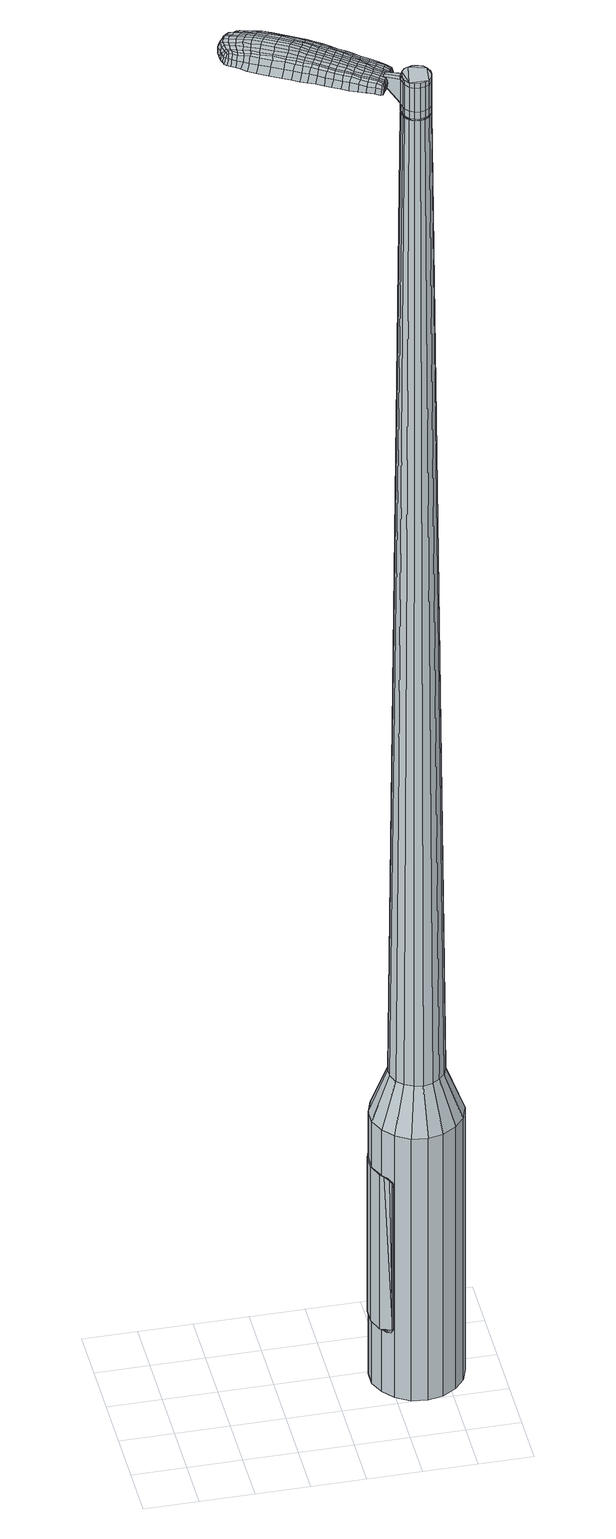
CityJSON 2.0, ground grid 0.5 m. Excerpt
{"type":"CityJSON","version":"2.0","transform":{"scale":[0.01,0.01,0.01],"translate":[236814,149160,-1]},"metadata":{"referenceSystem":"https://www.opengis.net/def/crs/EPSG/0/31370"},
"CityObjects":{
"object1":{"type":"GenericCityObject","attributes":{"cluster":1029,"mean_distance_to_centroid":0.147,"new_centroid_x":236816.28,"new_centroid_y":149160.92,"mean_distance_to_camera":6.3,"H1":19.46,"H2":20.88,"Z_final":110.35,"cluster2":-1,"proj_x":236819.18,"proj_y":149155.64,"id_line":81438,"bearing_l":241.26,"distance":6.03,"orientation":"right","G_obj":151.26},"geometry":[{"type":"MultiSurface","lod":"2","boundaries":[[[0,1,2,3]],[[1,4,5,2]],[[4,6,7,5]],[[6,8,9,7]],[[8,10,11,9]],[[10,12,13,11]],[[12,14,15,13]],[[14,16,17,15]],[[16,18,19,17]],[[18,20,21,19]],[[20,22,23,21]],[[22,24,25,23]],[[24,26,27,25]],[[26,28,29,27]],[[28,30,31,29]],[[30,32,33,31]],[[32,34,35,33]],[[34,0,3,35]],[[36,37,38,39]],[[38,40,41,42]],[[41,43,42]],[[42,44,45,46]],[[45,47,46]],[[46,48,49,50]],[[49,51,50]],[[42,46,50,38]],[[50,52,39,38]],[[53,36,39]],[[2,5,7,35]],[[7,9,11,15]],[[11,13,15]],[[15,17,19,23]],[[19,21,23]],[[23,25,27,31]],[[27,29,31]],[[15,23,31,7]],[[31,33,35,7]],[[3,2,35]],[[1,0,54,55]],[[0,34,56,54]],[[34,32,57,56]],[[32,30,58,57]],[[30,28,59,58]],[[28,26,60,59]],[[26,24,61,60]],[[24,22,62,61]],[[22,20,63,62]],[[20,18,64,63]],[[18,16,65,64]],[[16,14,66,65]],[[14,12,67,66]],[[12,10,68,67]],[[10,8,69,68]],[[8,6,70,69]],[[6,4,71,70]],[[4,1,55,71]],[[55,54,72,73]],[[54,56,74,72]],[[56,57,75,74]],[[57,58,76,75]],[[58,59,77,76]],[[59,60,78,77]],[[60,61,79,78]],[[61,62,80,79]],[[62,63,81,80]],[[63,64,82,81]],[[64,65,83,82]],[[65,66,84,83]],[[66,67,85,84]],[[67,68,86,85]],[[68,69,87,86]],[[69,70,88,87]],[[70,71,89,88]],[[71,55,73,89]],[[72,90,91,92]],[[93,94,90,72]],[[75,95,94,93]],[[96,97,95,75]],[[98,99,97,96]],[[100,101,99,98]],[[102,103,101,100]],[[104,105,103,102]],[[106,107,105,104]],[[108,109,107,106]],[[110,111,109,108]],[[112,113,111,110]],[[114,115,113,112]],[[86,116,115,114]],[[87,117,116,86]],[[118,119,117,87]],[[89,120,119,118]],[[92,91,120,89]],[[121,122,123,124]],[[125,121,124,126]],[[127,125,126,128]],[[129,127,128,130]],[[131,129,130,132]],[[133,131,132,134]],[[135,133,134,136]],[[137,135,136,138]],[[139,137,138,140]],[[141,139,140,142]],[[143,141,142,144]],[[145,143,144,146]],[[147,145,146,148]],[[149,147,148,150]],[[151,149,150,152]],[[153,151,152,154]],[[73,72,92]],[[74,93,72]],[[74,75,93]],[[76,96,75]],[[76,77,98,96]],[[77,78,100,98]],[[78,79,102,100]],[[79,80,104,102]],[[80,81,106,104]],[[81,82,108,106]],[[82,83,110,108]],[[83,84,112,110]],[[84,85,114,112]],[[85,86,114]],[[88,118,87]],[[88,89,118]],[[73,92,89]],[[155,91,90]],[[155,120,91]],[[156,119,120]],[[156,117,119]],[[157,115,116]],[[157,158,113,115]],[[158,159,111,113]],[[159,160,109,111]],[[160,161,107,109]],[[161,162,105,107]],[[162,163,103,105]],[[163,164,101,103]],[[164,165,99,101]],[[165,166,97,99]],[[166,95,97]],[[167,94,95]],[[167,90,94]],[[39,52,153,168]],[[155,90,169,154]],[[53,39,168,122]],[[90,167,123,169]],[[36,53,122,121]],[[167,95,124,123]],[[37,36,121,125]],[[95,166,126,124]],[[38,37,125,127]],[[166,165,128,126]],[[40,38,127,129]],[[165,164,130,128]],[[41,40,129,131]],[[164,163,132,130]],[[43,41,131,133]],[[163,162,134,132]],[[42,43,133,135]],[[162,161,136,134]],[[44,42,135,137]],[[161,160,138,136]],[[45,44,137,139]],[[160,159,140,138]],[[47,45,139,141]],[[159,158,142,140]],[[46,47,141,143]],[[158,157,144,142]],[[48,46,143,145]],[[157,116,146,144]],[[49,48,145,147]],[[116,117,148,146]],[[51,49,147,149]],[[117,156,150,148]],[[50,51,149,151]],[[156,120,152,150]],[[52,50,151,153]],[[120,155,154,152]],[[153,154,170,171]],[[154,169,172,170]],[[169,123,173,172]],[[123,122,174,173]],[[122,168,175,174]],[[168,153,171,175]],[[176,177,178,179]],[[180,176,179,181]],[[176,180,182,183]],[[177,176,183,184]],[[185,186,187,188]],[[189,185,188,190]],[[185,189,191,192]],[[186,185,192,193]],[[194,195,196,197]],[[198,194,197,199]],[[194,198,200,201]],[[195,194,201,202]],[[203,204,205,206]],[[207,203,206,208]],[[203,207,209,210]],[[204,203,210,211]],[[212,213,214,215]],[[216,212,215,217]],[[212,216,218,219]],[[213,212,219,220]],[[221,222,223,224]],[[225,221,224,226]],[[221,225,227,228]],[[222,221,228,229]],[[230,231,232,233]],[[222,230,233,223]],[[230,222,229,234]],[[231,230,234,235]],[[236,237,238,239]],[[231,236,239,232]],[[236,231,235,240]],[[237,236,240,241]],[[242,180,181,243]],[[237,242,243,238]],[[242,237,241,244]],[[180,242,244,182]],[[245,246,247,248]],[[249,245,248,250]],[[245,249,251,252]],[[246,245,252,253]],[[254,255,256,257]],[[246,254,257,247]],[[254,246,253,258]],[[255,254,258,259]],[[260,261,262,263]],[[255,260,263,256]],[[260,255,259,264]],[[261,260,264,265]],[[266,267,268,269]],[[261,266,269,262]],[[266,261,265,270]],[[267,266,270,271]],[[272,177,184,273]],[[267,272,273,268]],[[272,267,271,274]],[[177,272,274,178]],[[275,276,277,278]],[[279,275,278,280]],[[275,279,281,282]],[[276,275,282,283]],[[284,285,286,287]],[[276,284,287,277]],[[284,276,283,288]],[[285,284,288,289]],[[290,291,292,293]],[[285,290,293,286]],[[290,285,289,294]],[[291,290,294,295]],[[296,189,190,297]],[[291,296,297,292]],[[296,291,295,298]],[[189,296,298,191]],[[299,300,301,302]],[[303,299,302,304]],[[299,303,305,306]],[[300,299,306,307]],[[308,309,310,311]],[[300,308,311,301]],[[308,300,307,312]],[[309,308,312,313]],[[314,315,316,317]],[[309,314,317,310]],[[314,309,313,318]],[[315,314,318,319]],[[320,321,322,323]],[[315,320,323,316]],[[320,315,319,324]],[[321,320,324,325]],[[326,186,193,327]],[[321,326,327,322]],[[326,321,325,328]],[[186,326,328,187]],[[329,215,214,330]],[[331,329,330,332]],[[329,331,333,334]],[[215,329,334,217]],[[335,331,332,336]],[[337,335,336,338]],[[335,337,339,340]],[[331,335,340,333]],[[341,337,338,342]],[[343,341,342,344]],[[341,343,345,346]],[[337,341,346,339]],[[347,343,344,348]],[[349,347,348,350]],[[347,349,351,352]],[[343,347,352,345]],[[353,349,350,354]],[[204,353,354,205]],[[353,204,211,355]],[[349,353,355,351]],[[356,357,202,201]],[[358,356,201,200]],[[356,358,359,360]],[[357,356,360,361]],[[362,363,361,360]],[[364,362,360,359]],[[362,364,365,366]],[[363,362,366,367]],[[368,369,367,366]],[[370,368,366,365]],[[368,370,371,372]],[[369,368,372,373]],[[374,375,373,372]],[[376,374,372,371]],[[374,376,209,207]],[[375,374,207,208]],[[377,378,379,380]],[[279,377,380,281]],[[377,279,280,381]],[[378,377,381,382]],[[383,198,199,384]],[[378,383,384,379]],[[383,378,382,385]],[[198,383,385,200]],[[386,387,388,389]],[[225,386,389,227]],[[386,225,226,390]],[[387,386,390,391]],[[392,393,394,395]],[[387,392,395,388]],[[392,387,391,396]],[[393,392,396,397]],[[398,195,202,399]],[[393,398,399,394]],[[398,393,397,400]],[[195,398,400,196]],[[401,402,403,404]],[[183,401,404,184]],[[401,183,182,405]],[[402,401,405,406]],[[407,408,409,410]],[[402,407,410,403]],[[407,402,406,411]],[[408,407,411,412]],[[413,206,205,414]],[[408,413,414,409]],[[413,408,412,415]],[[206,413,415,208]],[[416,417,418,419]],[[188,416,419,190]],[[416,188,187,420]],[[417,416,420,421]],[[422,210,209,423]],[[417,422,423,418]],[[422,417,421,424]],[[210,422,424,211]],[[425,426,427,428]],[[303,425,428,305]],[[425,303,304,429]],[[426,425,429,430]],[[431,216,217,432]],[[426,431,432,427]],[[431,426,430,433]],[[216,431,433,218]],[[434,435,436,437]],[[249,434,437,251]],[[434,249,250,438]],[[435,434,438,439]],[[440,441,442,443]],[[435,440,443,436]],[[440,435,439,444]],[[441,440,444,445]],[[446,213,220,447]],[[441,446,447,442]],[[446,441,445,448]],[[213,446,448,214]],[[449,450,439,438]],[[248,449,438,250]],[[449,248,247,451]],[[450,449,451,452]],[[453,454,445,444]],[[450,453,444,439]],[[453,450,452,455]],[[454,453,455,456]],[[457,330,214,448]],[[454,457,448,445]],[[457,454,456,458]],[[330,457,458,332]],[[459,460,461,462]],[[306,459,462,307]],[[459,306,305,428]],[[460,459,428,427]],[[463,334,333,464]],[[460,463,464,461]],[[463,460,427,432]],[[334,463,432,217]],[[465,466,452,451]],[[257,465,451,247]],[[465,257,256,467]],[[466,465,467,468]],[[469,470,456,455]],[[466,469,455,452]],[[469,466,468,471]],[[470,469,471,472]],[[473,336,332,458]],[[470,473,458,456]],[[473,470,472,474]],[[336,473,474,338]],[[475,476,477,478]],[[312,475,478,313]],[[475,312,307,462]],[[476,475,462,461]],[[479,340,339,480]],[[476,479,480,477]],[[479,476,461,464]],[[340,479,464,333]],[[481,482,468,467]],[[263,481,467,256]],[[481,263,262,483]],[[482,481,483,484]],[[485,486,472,471]],[[482,485,471,468]],[[485,482,484,487]],[[486,485,487,488]],[[489,342,338,474]],[[486,489,474,472]],[[489,486,488,490]],[[342,489,490,344]],[[491,492,493,494]],[[318,491,494,319]],[[491,318,313,478]],[[492,491,478,477]],[[495,346,345,496]],[[492,495,496,493]],[[495,492,477,480]],[[346,495,480,339]],[[497,498,484,483]],[[269,497,483,262]],[[497,269,268,499]],[[498,497,499,500]],[[501,502,488,487]],[[498,501,487,484]],[[501,498,500,503]],[[502,501,503,504]],[[505,348,344,490]],[[502,505,490,488]],[[505,502,504,506]],[[348,505,506,350]],[[507,508,509,510]],[[324,507,510,325]],[[507,324,319,494]],[[508,507,494,493]],[[511,352,351,512]],[[508,511,512,509]],[[511,508,493,496]],[[352,511,496,345]],[[513,514,500,499]],[[273,513,499,268]],[[513,273,184,404]],[[514,513,404,403]],[[515,516,504,503]],[[514,515,503,500]],[[515,514,403,410]],[[516,515,410,409]],[[517,354,350,506]],[[516,517,506,504]],[[517,516,409,414]],[[354,517,414,205]],[[518,519,421,420]],[[328,518,420,187]],[[518,328,325,510]],[[519,518,510,509]],[[520,355,211,424]],[[519,520,424,421]],[[520,519,509,512]],[[355,520,512,351]],[[521,522,382,381]],[[278,521,381,280]],[[521,278,277,523]],[[522,521,523,524]],[[525,358,200,385]],[[522,525,385,382]],[[525,522,524,526]],[[358,525,526,359]],[[527,528,529,530]],[[228,527,530,229]],[[527,228,227,389]],[[528,527,389,388]],[[531,532,533,534]],[[528,531,534,529]],[[531,528,388,395]],[[532,531,395,394]],[[535,357,361,536]],[[532,535,536,533]],[[535,532,394,399]],[[357,535,399,202]],[[537,538,524,523]],[[287,537,523,277]],[[537,287,286,539]],[[538,537,539,540]],[[541,364,359,526]],[[538,541,526,524]],[[541,538,540,542]],[[364,541,542,365]],[[543,544,545,546]],[[234,543,546,235]],[[543,234,229,530]],[[544,543,530,529]],[[547,548,549,550]],[[544,547,550,545]],[[547,544,529,534]],[[548,547,534,533]],[[551,363,367,552]],[[548,551,552,549]],[[551,548,533,536]],[[363,551,536,361]],[[553,554,540,539]],[[293,553,539,286]],[[553,293,292,555]],[[554,553,555,556]],[[557,370,365,542]],[[554,557,542,540]],[[557,554,556,558]],[[370,557,558,371]],[[559,560,561,562]],[[240,559,562,241]],[[559,240,235,546]],[[560,559,546,545]],[[563,564,565,566]],[[560,563,566,561]],[[563,560,545,550]],[[564,563,550,549]],[[567,369,373,568]],[[564,567,568,565]],[[567,564,549,552]],[[369,567,552,367]],[[569,570,556,555]],[[297,569,555,292]],[[569,297,190,419]],[[570,569,419,418]],[[571,376,371,558]],[[570,571,558,556]],[[571,570,418,423]],[[376,571,423,209]],[[572,573,406,405]],[[244,572,405,182]],[[572,244,241,562]],[[573,572,562,561]],[[574,575,412,411]],[[573,574,411,406]],[[574,573,561,566]],[[575,574,566,565]],[[576,375,208,415]],[[575,576,415,412]],[[576,575,565,568]],[[375,576,568,373]],[[577,578,579,580]],[[580,579,581,582]],[[583,581,579,584]],[[584,579,578,585]],[[586,587,588,589]],[[589,588,590,591]],[[592,590,588,593]],[[593,588,587,594]],[[595,596,597,598]],[[598,597,599,600]],[[601,599,597,602]],[[602,597,596,603]],[[604,605,606,607]],[[607,606,608,609]],[[610,608,606,611]],[[611,606,605,612]],[[613,614,615,616]],[[616,615,617,618]],[[619,617,615,620]],[[620,615,614,621]],[[622,623,624,625]],[[625,624,626,627]],[[628,626,624,629]],[[629,624,623,630]],[[631,632,633,634]],[[634,633,623,622]],[[630,623,633,635]],[[635,633,632,636]],[[637,638,639,640]],[[640,639,632,631]],[[636,632,639,641]],[[641,639,638,642]],[[582,581,643,644]],[[644,643,638,637]],[[642,638,643,645]],[[645,643,581,583]],[[646,647,648,649]],[[649,648,650,651]],[[652,650,648,653]],[[653,648,647,654]],[[655,656,657,658]],[[658,657,647,646]],[[654,647,657,659]],[[659,657,656,660]],[[661,662,663,664]],[[664,663,656,655]],[[660,656,663,665]],[[665,663,662,666]],[[667,668,669,670]],[[670,669,662,661]],[[666,662,669,671]],[[671,669,668,672]],[[585,578,673,674]],[[674,673,668,667]],[[672,668,673,675]],[[675,673,578,577]],[[676,677,678,679]],[[679,678,680,681]],[[682,680,678,683]],[[683,678,677,684]],[[685,686,687,688]],[[688,687,677,676]],[[684,677,687,689]],[[689,687,686,690]],[[691,692,693,694]],[[694,693,686,685]],[[690,686,693,695]],[[695,693,692,696]],[[591,590,697,698]],[[698,697,692,691]],[[696,692,697,699]],[[699,697,590,592]],[[700,701,702,703]],[[703,702,704,705]],[[706,704,702,707]],[[707,702,701,708]],[[709,710,711,712]],[[712,711,701,700]],[[708,701,711,713]],[[713,711,710,714]],[[715,716,717,718]],[[718,717,710,709]],[[714,710,717,719]],[[719,717,716,720]],[[721,722,723,724]],[[724,723,716,715]],[[720,716,723,725]],[[725,723,722,726]],[[594,587,727,728]],[[728,727,722,721]],[[726,722,727,729]],[[729,727,587,586]],[[613,616,730,731]],[[731,730,732,733]],[[734,732,730,735]],[[735,730,616,618]],[[733,732,736,737]],[[737,736,738,739]],[[740,738,736,741]],[[741,736,732,734]],[[739,738,742,743]],[[743,742,744,745]],[[746,744,742,747]],[[747,742,738,740]],[[745,744,748,749]],[[749,748,750,751]],[[752,750,748,753]],[[753,748,744,746]],[[751,750,754,755]],[[755,754,605,604]],[[612,605,754,756]],[[756,754,750,752]],[[603,757,758,602]],[[602,758,759,601]],[[760,759,758,761]],[[761,758,757,762]],[[762,763,764,761]],[[761,764,765,760]],[[766,765,764,767]],[[767,764,763,768]],[[768,769,770,767]],[[767,770,771,766]],[[772,771,770,773]],[[773,770,769,774]],[[774,775,776,773]],[[773,776,777,772]],[[610,777,776,608]],[[608,776,775,609]],[[778,779,780,781]],[[781,780,680,682]],[[681,680,780,782]],[[782,780,779,783]],[[600,599,784,785]],[[785,784,779,778]],[[783,779,784,786]],[[786,784,599,601]],[[787,788,789,790]],[[790,789,626,628]],[[627,626,789,791]],[[791,789,788,792]],[[793,794,795,796]],[[796,795,788,787]],[[792,788,795,797]],[[797,795,794,798]],[[603,596,799,800]],[[800,799,794,793]],[[798,794,799,801]],[[801,799,596,595]],[[802,803,804,805]],[[805,804,584,585]],[[583,584,804,806]],[[806,804,803,807]],[[808,809,810,811]],[[811,810,803,802]],[[807,803,810,812]],[[812,810,809,813]],[[604,607,814,815]],[[815,814,809,808]],[[813,809,814,816]],[[816,814,607,609]],[[817,818,819,820]],[[820,819,589,591]],[[586,589,819,821]],[[821,819,818,822]],[[610,611,823,824]],[[824,823,818,817]],[[822,818,823,825]],[[825,823,611,612]],[[826,827,828,829]],[[829,828,704,706]],[[705,704,828,830]],[[830,828,827,831]],[[618,617,832,833]],[[833,832,827,826]],[[831,827,832,834]],[[834,832,617,619]],[[835,836,650,837]],[[837,650,652]],[[651,650,838]],[[650,836,838]],[[839,840,841,842]],[[842,841,836,835]],[[838,836,841,843]],[[843,841,840,844]],[[621,614,845,846]],[[846,845,840,839]],[[844,840,845,847]],[[847,845,614,613]],[[848,849,838]],[[838,849,649,651]],[[646,649,849,850]],[[849,848,850]],[[844,851,852,843]],[[843,852,848,838]],[[850,848,852,853]],[[853,852,851,854]],[[613,731,855,847]],[[847,855,851,844]],[[854,851,855,856]],[[856,855,731,733]],[[857,858,859,860]],[[860,859,707,708]],[[706,707,859,829]],[[829,859,858,826]],[[734,735,861,862]],[[862,861,858,857]],[[826,858,861,833]],[[833,861,735,618]],[[863,864,850]],[[850,864,658,646]],[[655,658,864,865]],[[865,864,863,866]],[[854,867,868,853]],[[853,868,863,850]],[[866,863,868,869]],[[869,868,867,870]],[[733,737,871,856]],[[856,871,867,854]],[[870,867,871,872]],[[872,871,737,739]],[[873,874,875,876]],[[876,875,713,714]],[[708,713,875,860]],[[860,875,874,857]],[[740,741,877,878]],[[878,877,874,873]],[[857,874,877,862]],[[862,877,741,734]],[[866,879,880,865]],[[865,880,664,655]],[[661,664,880,881]],[[881,880,879,882]],[[870,883,884,869]],[[869,884,879,866]],[[882,879,884,885]],[[885,884,883,886]],[[739,743,887,872]],[[872,887,883,870]],[[886,883,887,888]],[[888,887,743,745]],[[889,890,891,892]],[[892,891,719,720]],[[714,719,891,876]],[[876,891,890,873]],[[746,747,893,894]],[[894,893,890,889]],[[873,890,893,878]],[[878,893,747,740]],[[882,895,896,881]],[[881,896,670,661]],[[667,670,896,897]],[[897,896,895,898]],[[886,899,900,885]],[[885,900,895,882]],[[898,895,900,901]],[[901,900,899,902]],[[745,749,903,888]],[[888,903,899,886]],[[902,899,903,904]],[[904,903,749,751]],[[905,906,907,908]],[[908,907,725,726]],[[720,725,907,892]],[[892,907,906,889]],[[752,753,909,910]],[[910,909,906,905]],[[889,906,909,894]],[[894,909,753,746]],[[898,911,912,897]],[[897,912,674,667]],[[585,674,912,805]],[[805,912,911,802]],[[902,913,914,901]],[[901,914,911,898]],[[802,911,914,811]],[[811,914,913,808]],[[751,755,915,904]],[[904,915,913,902]],[[808,913,915,815]],[[815,915,755,604]],[[822,916,917,821]],[[821,917,729,586]],[[726,729,917,908]],[[908,917,916,905]],[[612,756,918,825]],[[825,918,916,822]],[[905,916,918,910]],[[910,918,756,752]],[[783,919,920,782]],[[782,920,679,681]],[[676,679,920,921]],[[921,920,919,922]],[[601,759,923,786]],[[786,923,919,783]],[[922,919,923,924]],[[924,923,759,760]],[[925,926,927,928]],[[928,927,629,630]],[[628,629,927,790]],[[790,927,926,787]],[[929,930,931,932]],[[932,931,926,925]],[[787,926,931,796]],[[796,931,930,793]],[[762,757,933,934]],[[934,933,930,929]],[[793,930,933,800]],[[800,933,757,603]],[[922,935,936,921]],[[921,936,688,676]],[[685,688,936,937]],[[937,936,935,938]],[[760,765,939,924]],[[924,939,935,922]],[[938,935,939,940]],[[940,939,765,766]],[[941,942,943,944]],[[944,943,635,636]],[[630,635,943,928]],[[928,943,942,925]],[[945,946,947,948]],[[948,947,942,941]],[[925,942,947,932]],[[932,947,946,929]],[[768,763,949,950]],[[950,949,946,945]],[[929,946,949,934]],[[934,949,763,762]],[[938,951,952,937]],[[937,952,694,685]],[[691,694,952,953]],[[953,952,951,954]],[[766,771,955,940]],[[940,955,951,938]],[[954,951,955,956]],[[956,955,771,772]],[[957,958,959,960]],[[960,959,641,642]],[[636,641,959,944]],[[944,959,958,941]],[[961,962,963,964]],[[964,963,958,957]],[[941,958,963,948]],[[948,963,962,945]],[[774,769,965,966]],[[966,965,962,961]],[[945,962,965,950]],[[950,965,769,768]],[[954,967,968,953]],[[953,968,698,691]],[[591,698,968,820]],[[820,968,967,817]],[[772,777,969,956]],[[956,969,967,954]],[[817,967,969,824]],[[824,969,777,610]],[[807,970,971,806]],[[806,971,645,583]],[[642,645,971,960]],[[960,971,970,957]],[[813,972,973,812]],[[812,973,970,807]],[[957,970,973,964]],[[964,973,972,961]],[[609,775,974,816]],[[816,974,972,813]],[[961,972,974,966]],[[966,974,775,774]],[[577,580,179,178]],[[580,582,181,179]],[[592,593,192,191]],[[593,594,193,192]],[[595,598,197,196]],[[598,600,199,197]],[[619,620,219,218]],[[620,621,220,219]],[[622,625,224,223]],[[625,627,226,224]],[[631,634,233,232]],[[634,622,223,233]],[[637,640,239,238]],[[640,631,232,239]],[[582,644,243,181]],[[644,637,238,243]],[[652,653,252,251]],[[653,654,253,252]],[[654,659,258,253]],[[659,660,259,258]],[[660,665,264,259]],[[665,666,265,264]],[[666,671,270,265]],[[671,672,271,270]],[[672,675,274,271]],[[675,577,178,274]],[[682,683,282,281]],[[683,684,283,282]],[[684,689,288,283]],[[689,690,289,288]],[[690,695,294,289]],[[695,696,295,294]],[[696,699,298,295]],[[699,592,191,298]],[[700,703,302,301]],[[703,705,304,302]],[[709,712,311,310]],[[712,700,301,311]],[[715,718,317,316]],[[718,709,310,317]],[[721,724,323,322]],[[724,715,316,323]],[[594,728,327,193]],[[728,721,322,327]],[[778,781,380,379]],[[781,682,281,380]],[[600,785,384,199]],[[785,778,379,384]],[[627,791,390,226]],[[791,792,391,390]],[[792,797,396,391]],[[797,798,397,396]],[[798,801,400,397]],[[801,595,196,400]],[[705,830,429,304]],[[830,831,430,429]],[[831,834,433,430]],[[834,619,218,433]],[[835,837,437,436]],[[837,652,251,437]],[[839,842,443,442]],[[842,835,436,443]],[[621,846,447,220]],[[846,839,442,447]],[[975,976,977,978]],[[979,980,978,977]],[[981,982,983,984]],[[985,986,987,988]],[[976,989,990,977]],[[991,979,977,990]],[[992,981,984,993]],[[994,995,986,985]],[[989,996,997,990]],[[997,998,991,990]],[[999,992,993,1000]],[[1001,995,994,1002]],[[996,1003,1004,997]],[[1004,1005,998,997]],[[1006,999,1000,1007]],[[1008,1001,1002,1009]],[[1010,1011,1012,1013]],[[1014,1015,1011,1010]],[[1014,1016,1017,1015]],[[1016,1018,1019,1017]],[[1020,1021,1022,1023]],[[1024,1025,1021,1020]],[[1026,1027,1025,1024]],[[1028,1029,1027,1026]],[[1023,1012,1011,1020]],[[1020,1011,1015,1024]],[[1015,1017,1026,1024]],[[1017,1019,1028,1026]],[[984,983,980,979]],[[993,984,979,991]],[[998,1000,993,991]],[[1005,1007,1000,998]],[[985,988,982,981]],[[994,985,981,992]],[[1002,994,992,999]],[[1009,1002,999,1006]],[[986,1010,1013,987]],[[995,1014,1010,986]],[[1016,1014,995,1001]],[[1018,1016,1001,1008]],[[1030,1031,1032,1033]],[[1032,1034,1035,1036]],[[1032,1036,1037,1038]],[[1032,1038,1033]],[[1039,1030,1033,1040]],[[1041,1040,1033,1042]],[[1043,1042,1033]],[[1044,1032,1031,1045]],[[1046,1044,1045,1047]],[[1048,1046,1047,1049]],[[1050,1048,1049,1051]],[[1052,1050,1051,1053]],[[1053,1054,1055,1056]],[[1053,1056,1057,1058]],[[1053,1058,1059,1060]],[[1059,1061,1062,1063]],[[1059,1063,1064,1065]],[[1059,1065,1060]],[[1053,1060,1052]],[[1066,1067,1031,1030]],[[1068,1069,1034,1032]],[[1070,1071,1043,1033]],[[1067,1072,1045,1031]],[[1073,1068,1032,1044]],[[1072,1074,1047,1045]],[[1075,1073,1044,1046]],[[1074,1076,1049,1047]],[[1077,1075,1046,1048]],[[1076,1078,1051,1049]],[[1079,1077,1048,1050]],[[1078,1080,1053,1051]],[[1081,1079,1050,1052]],[[1080,1082,1054,1053]],[[1083,1084,1061,1059]],[[1085,1081,1052,1060]],[[1055,1054,1082,1086]],[[1056,1055,1086,1087]],[[1057,1056,1087,1088]],[[1058,1057,1088,1089]],[[1059,1058,1089,1083]],[[1090,1066,1030,1039]],[[1091,1090,1039,1040]],[[1092,1091,1040,1041]],[[1093,1092,1041,1042]],[[1071,1093,1042,1043]],[[1035,1034,1069,1094]],[[1062,1061,1084,1095]],[[1036,1035,1094,1096]],[[1037,1036,1096,1097]],[[1038,1037,1097,1098]],[[1033,1038,1098,1070]],[[1063,1062,1095,1099]],[[1064,1063,1099,1100]],[[1065,1064,1100,1101]],[[1060,1065,1101,1085]]]}]}
},
"vertices":[
[189,112,384],[198,123,384],[198,123,96],[189,112,96],[210,131,384],[210,131,96],[225,134,384],[225,134,96],[239,132,384],[239,132,96],[252,125,384],[252,125,96],[262,114,384],[262,114,96],[267,100,384],[267,100,96],[268,85,384],[268,85,96],[263,71,384],[263,71,96],[254,60,384],[254,60,96],[241,52,384],[241,52,96],[227,49,384],[227,49,96],[212,51,384],[212,51,96],[199,59,384],[199,59,96],[190,70,384],[190,70,96],[184,83,384],[184,83,96],[184,98,384],[184,98,96],[213,89,1524],[214,85,1524],[217,81,1524],[214,98,1524],[221,79,1524],[226,78,1524],[235,81,1524],[231,79,1524],[238,85,1524],[239,89,1524],[237,99,1524],[239,94,1524],[234,102,1524],[230,104,1524],[221,104,1524],[225,105,1524],[217,102,1524],[212,94,1524],[204,104,429],[209,110,429],[201,95,429],[201,87,429],[204,78,429],[210,72,429],[218,68,429],[226,66,429],[235,68,429],[242,73,429],[248,79,429],[251,88,429],[250,96,429],[247,105,429],[242,111,429],[234,115,429],[225,117,429],[217,115,429],[214,98,1483],[217,102,1483],[212,94,1483],[213,89,1483],[214,85,1483],[217,81,1483],[221,79,1483],[226,78,1483],[231,79,1483],[235,81,1483],[238,85,1483],[239,89,1483],[239,94,1483],[237,99,1483],[234,102,1483],[230,104,1483],[225,105,1483],[221,104,1483],[214,98,1485],[217,101,1485],[217,101,1483],[213,93,1483],[213,93,1485],[213,89,1485],[215,85,1483],[215,85,1485],[218,82,1483],[218,82,1485],[222,79,1483],[222,79,1485],[226,79,1483],[226,79,1485],[230,80,1483],[230,80,1485],[234,82,1483],[234,82,1485],[237,85,1483],[237,85,1485],[238,90,1483],[238,90,1485],[238,94,1483],[238,94,1485],[237,98,1483],[237,98,1485],[234,102,1485],[230,104,1485],[225,104,1483],[225,104,1485],[221,104,1485],[213,89,1519],[212,94,1519],[212,94,1493],[213,89,1493],[214,85,1519],[214,85,1493],[217,81,1519],[217,81,1493],[221,79,1519],[221,79,1493],[226,78,1519],[226,78,1493],[231,79,1519],[231,79,1493],[235,81,1519],[235,81,1493],[238,85,1519],[238,85,1493],[239,89,1519],[239,89,1493],[239,94,1519],[239,94,1493],[237,99,1519],[237,99,1493],[234,102,1519],[234,102,1493],[230,104,1519],[230,104,1493],[225,105,1519],[225,105,1493],[221,104,1519],[221,104,1493],[217,102,1519],[217,102,1493],[217,102,1485],[225,105,1485],[237,99,1485],[239,94,1485],[239,89,1485],[238,85,1485],[235,81,1485],[231,79,1485],[226,78,1485],[221,79,1485],[217,81,1485],[214,85,1485],[212,94,1485],[214,98,1519],[214,98,1493],[199,110,1513],[199,110,1518],[198,107,1513],[196,104,1513],[196,104,1518],[198,107,1518],[142,160,1519],[148,156,1518],[148,158,1509],[142,162,1510],[135,164,1519],[134,166,1510],[135,162,1526],[142,158,1525],[148,154,1525],[123,126,1519],[130,123,1518],[131,124,1525],[125,127,1525],[116,130,1519],[117,131,1526],[114,129,1510],[121,125,1510],[128,122,1509],[67,177,1519],[69,180,1519],[68,180,1513],[67,177,1513],[66,173,1519],[66,173,1513],[68,172,1524],[69,176,1524],[71,179,1524],[132,141,1530],[139,138,1529],[140,140,1529],[134,144,1530],[124,146,1531],[126,149,1531],[123,142,1530],[131,138,1530],[137,134,1529],[203,103,1512],[205,105,1512],[203,105,1517],[202,103,1517],[202,100,1512],[201,101,1517],[201,100,1506],[202,103,1506],[204,105,1506],[89,187,1519],[93,186,1519],[92,187,1512],[89,189,1512],[87,188,1518],[87,189,1512],[87,187,1522],[89,186,1523],[92,185,1524],[97,184,1519],[102,182,1519],[102,183,1512],[97,186,1512],[97,183,1524],[102,180,1525],[107,179,1519],[114,175,1519],[114,177,1511],[107,181,1511],[107,178,1526],[114,174,1526],[124,170,1519],[124,172,1510],[124,168,1526],[205,121,1513],[198,125,1513],[198,123,1518],[205,119,1517],[209,117,1512],[208,117,1516],[209,119,1506],[204,122,1507],[198,126,1507],[192,129,1514],[186,133,1515],[186,131,1520],[192,127,1519],[192,130,1507],[185,134,1507],[179,137,1515],[173,141,1516],[173,139,1522],[179,135,1521],[179,138,1508],[173,142,1508],[167,145,1517],[160,148,1517],[160,147,1524],[167,143,1523],[166,146,1508],[160,150,1509],[154,152,1518],[154,150,1524],[154,154,1509],[72,156,1519],[74,154,1519],[75,155,1524],[72,157,1523],[70,158,1518],[71,158,1522],[68,157,1512],[70,155,1512],[73,153,1512],[78,151,1519],[83,148,1519],[84,149,1525],[79,152,1524],[77,151,1512],[81,148,1512],[88,145,1519],[95,141,1519],[96,142,1526],[89,146,1526],[86,144,1511],[93,140,1511],[105,136,1519],[107,136,1526],[103,135,1510],[190,94,1513],[183,97,1513],[182,97,1507],[189,94,1507],[195,92,1512],[194,92,1506],[195,93,1516],[191,95,1517],[184,98,1518],[176,101,1514],[169,104,1515],[168,103,1507],[175,100,1507],[178,101,1519],[171,105,1520],[163,107,1515],[156,110,1516],[154,110,1508],[161,106,1508],[164,108,1521],[157,111,1522],[149,113,1517],[143,117,1517],[141,116,1509],[148,113,1508],[151,114,1523],[144,117,1524],[136,120,1518],[134,119,1509],[138,121,1524],[198,106,1519],[199,108,1519],[191,109,1520],[192,112,1520],[190,107,1520],[196,103,1519],[184,113,1522],[186,115,1522],[178,116,1523],[179,119,1523],[176,114,1523],[183,110,1521],[171,120,1524],[173,122,1524],[165,124,1525],[166,126,1525],[163,121,1525],[170,117,1524],[158,127,1526],[160,130,1526],[152,131,1527],[153,133,1527],[150,128,1527],[157,124,1526],[145,134,1528],[147,137,1528],[144,131,1528],[71,175,1527],[73,178,1527],[70,171,1526],[74,168,1527],[75,172,1528],[77,176,1528],[81,169,1529],[83,172,1529],[80,165,1528],[86,162,1530],[87,166,1530],[89,169,1530],[94,162,1531],[96,165,1531],[92,158,1530],[100,154,1531],[102,158,1531],[104,161,1531],[113,152,1531],[115,155,1531],[111,148,1531],[68,160,1518],[67,163,1519],[66,162,1513],[67,159,1513],[70,160,1523],[69,162,1523],[67,167,1519],[66,167,1513],[68,167,1524],[85,188,1518],[82,187,1518],[83,186,1523],[86,187,1523],[84,189,1513],[82,189,1513],[78,187,1519],[75,185,1519],[76,184,1524],[80,185,1523],[78,187,1513],[74,186,1513],[72,183,1519],[73,182,1524],[71,183,1513],[142,156,1528],[141,155,1528],[147,151,1528],[148,153,1527],[134,161,1528],[133,159,1529],[139,152,1529],[137,150,1530],[144,146,1529],[145,149,1528],[131,157,1529],[130,154,1530],[136,147,1530],[142,143,1529],[128,151,1531],[126,128,1528],[127,130,1529],[119,134,1529],[118,132,1528],[132,125,1527],[133,127,1528],[129,134,1529],[121,138,1530],[135,131,1528],[197,92,1512],[198,94,1512],[198,95,1517],[197,93,1517],[196,92,1506],[197,94,1506],[200,97,1512],[199,98,1517],[199,97,1506],[210,115,1512],[210,114,1512],[209,115,1506],[210,117,1506],[209,115,1517],[208,114,1517],[208,112,1512],[207,110,1512],[207,110,1506],[208,113,1506],[207,112,1517],[206,110,1517],[206,107,1512],[205,108,1506],[205,108,1517],[204,118,1519],[204,117,1519],[198,122,1520],[197,121,1520],[202,115,1519],[201,112,1519],[196,119,1520],[195,116,1520],[200,110,1519],[193,114,1520],[192,96,1519],[193,97,1519],[186,101,1520],[185,99,1520],[194,100,1519],[188,104,1520],[192,126,1521],[191,124,1521],[185,130,1522],[184,128,1522],[190,122,1521],[188,120,1521],[183,126,1522],[182,124,1523],[187,118,1522],[181,121,1523],[178,102,1521],[179,104,1521],[173,107,1522],[172,106,1522],[181,107,1521],[174,110,1522],[179,134,1523],[178,132,1523],[173,138,1524],[172,136,1524],[177,130,1523],[175,127,1524],[170,134,1525],[169,131,1525],[174,125,1524],[168,129,1525],[165,109,1523],[166,111,1523],[159,114,1524],[158,112,1524],[168,114,1524],[161,117,1525],[166,141,1525],[165,140,1525],[160,145,1526],[159,144,1526],[164,138,1526],[163,135,1526],[158,141,1527],[156,139,1527],[161,132,1526],[155,136,1527],[152,115,1525],[153,117,1525],[146,121,1526],[145,119,1526],[155,121,1526],[148,124,1527],[154,149,1527],[153,147,1527],[151,145,1527],[150,142,1528],[148,140,1528],[139,122,1527],[140,124,1527],[142,127,1528],[72,159,1525],[71,161,1525],[75,157,1526],[74,159,1526],[70,166,1526],[74,164,1527],[87,185,1525],[85,185,1525],[88,184,1526],[91,184,1525],[82,184,1525],[78,183,1526],[82,181,1527],[85,182,1526],[76,181,1526],[80,178,1527],[79,154,1526],[79,156,1527],[84,150,1527],[84,153,1528],[79,161,1528],[85,157,1529],[95,182,1526],[93,181,1527],[99,178,1528],[101,179,1527],[91,180,1527],[88,178,1528],[94,175,1529],[96,177,1528],[85,175,1528],[91,172,1530],[90,147,1528],[90,150,1529],[97,143,1528],[97,146,1529],[91,154,1529],[99,150,1530],[106,177,1528],[105,175,1528],[112,171,1529],[114,173,1528],[102,174,1529],[100,171,1530],[108,167,1530],[110,169,1530],[98,169,1530],[106,164,1531],[107,138,1529],[108,140,1529],[110,144,1530],[124,167,1528],[122,165,1529],[121,163,1530],[119,161,1530],[117,158,1531],[147,156,1509],[147,154,1518],[141,158,1518],[141,160,1509],[134,162,1519],[133,164,1510],[134,161,1525],[141,156,1525],[147,153,1525],[132,126,1525],[130,125,1518],[124,128,1518],[126,129,1525],[116,132,1519],[118,133,1525],[115,131,1510],[122,127,1509],[129,124,1509],[70,179,1513],[71,179,1519],[69,176,1519],[69,176,1513],[69,172,1519],[68,173,1513],[70,172,1524],[71,175,1524],[72,178,1524],[140,141,1528],[138,138,1528],[132,141,1529],[134,144,1529],[124,146,1529],[126,149,1529],[123,143,1529],[130,138,1529],[137,135,1528],[202,106,1516],[203,106,1512],[201,104,1512],[201,104,1516],[200,101,1512],[199,102,1516],[199,101,1506],[200,104,1506],[202,106,1506],[92,186,1512],[92,184,1519],[89,185,1518],[89,187,1512],[87,186,1518],[87,187,1512],[87,185,1522],[89,184,1523],[92,183,1523],[101,182,1512],[101,180,1519],[96,182,1519],[96,184,1512],[96,181,1524],[101,178,1525],[113,176,1511],[113,174,1519],[107,177,1519],[106,179,1511],[107,176,1525],[113,172,1526],[123,168,1519],[123,170,1510],[124,166,1526],[197,122,1518],[197,123,1513],[203,119,1513],[203,118,1517],[208,116,1512],[207,116,1515],[207,117,1506],[203,120,1506],[197,124,1507],[184,130,1520],[184,131,1514],[191,127,1514],[191,126,1519],[190,129,1507],[184,133,1507],[172,137,1522],[172,139,1516],[178,135,1515],[178,134,1521],[178,137,1508],[171,141,1508],[159,145,1523],[159,147,1517],[166,143,1516],[166,141,1522],[165,145,1508],[159,149,1508],[153,151,1517],[153,149,1524],[153,153,1509],[76,157,1523],[75,156,1519],[73,158,1518],[74,158,1523],[71,159,1518],[72,159,1522],[70,158,1512],[71,157,1512],[74,155,1512],[85,151,1525],[84,150,1519],[79,153,1519],[80,154,1524],[78,152,1512],[83,149,1512],[97,144,1526],[96,143,1519],[89,147,1519],[90,148,1525],[87,146,1511],[94,142,1511],[106,137,1519],[108,138,1526],[104,137,1510],[182,99,1507],[184,99,1513],[191,96,1513],[189,95,1506],[195,94,1512],[194,94,1506],[195,95,1515],[192,97,1517],[185,100,1518],[169,105,1507],[170,106,1514],[177,102,1514],[176,102,1507],[178,103,1519],[172,106,1520],[155,111,1508],[157,112,1516],[164,109,1515],[162,108,1508],[165,110,1521],[158,113,1522],[142,118,1508],[143,118,1517],[150,115,1516],[148,115,1508],[152,116,1522],[145,119,1523],[137,122,1517],[135,121,1509],[138,122,1524],[197,106,1518],[198,108,1518],[190,110,1519],[192,112,1519],[189,107,1519],[195,104,1518],[184,113,1520],[185,116,1520],[177,117,1521],[179,119,1521],[176,114,1521],[182,111,1520],[171,120,1523],[172,123,1523],[164,124,1524],[166,126,1524],[163,121,1524],[169,118,1523],[158,127,1525],[159,130,1525],[151,131,1526],[153,134,1526],[150,128,1526],[156,125,1525],[145,134,1527],[146,137,1527],[143,131,1527],[74,177,1526],[73,174,1526],[72,171,1525],[75,169,1526],[76,172,1526],[78,175,1526],[83,172,1528],[82,169,1528],[80,165,1527],[87,162,1528],[88,166,1529],[90,169,1529],[96,165,1530],[94,162,1530],[93,159,1529],[100,154,1530],[102,158,1530],[104,161,1530],[115,155,1530],[113,152,1530],[111,148,1530],[68,163,1513],[69,163,1518],[70,160,1518],[69,160,1512],[72,160,1523],[71,163,1523],[69,167,1519],[68,167,1513],[70,167,1523],[83,184,1523],[83,185,1518],[85,186,1518],[86,185,1523],[85,187,1512],[82,187,1512],[77,182,1523],[76,183,1519],[79,185,1519],[80,184,1523],[79,185,1513],[75,184,1513],[73,181,1519],[74,180,1524],[73,182,1513],[146,151,1527],[140,154,1527],[141,155,1527],[147,152,1526],[133,160,1527],[132,159,1528],[143,146,1528],[137,150,1528],[138,152,1528],[145,149,1527],[131,157,1528],[129,154,1529],[135,147,1529],[142,143,1528],[127,151,1529],[119,135,1528],[127,131,1527],[126,129,1527],[119,133,1527],[133,126,1526],[133,128,1527],[129,134,1528],[121,139,1528],[135,131,1527],[196,96,1516],[196,95,1512],[196,94,1512],[196,95,1516],[195,93,1506],[195,95,1506],[198,98,1512],[197,99,1516],[197,98,1506],[207,116,1506],[208,115,1512],[208,117,1506],[207,115,1516],[205,111,1506],[205,111,1512],[206,113,1512],[206,114,1506],[205,113,1516],[204,111,1516],[204,108,1512],[203,109,1506],[203,109,1516],[203,117,1518],[203,118,1518],[197,121,1519],[200,113,1518],[202,115,1518],[195,119,1519],[194,116,1519],[199,111,1518],[193,114,1519],[186,101,1519],[192,98,1518],[192,97,1518],[185,100,1519],[194,101,1518],[187,104,1519],[190,125,1520],[191,125,1520],[184,129,1521],[184,128,1521],[188,120,1520],[189,122,1520],[183,126,1521],[181,124,1521],[186,118,1520],[180,121,1521],[172,108,1521],[179,105,1520],[179,104,1520],[172,107,1521],[181,107,1520],[174,111,1521],[177,132,1522],[178,133,1522],[172,137,1523],[171,136,1523],[175,128,1522],[176,130,1522],[170,134,1523],[168,131,1524],[173,125,1523],[167,129,1524],[159,115,1523],[166,111,1522],[165,110,1522],[159,113,1523],[167,114,1522],[161,118,1523],[165,140,1524],[165,141,1524],[159,144,1525],[158,143,1525],[162,135,1525],[163,137,1524],[157,141,1525],[156,139,1526],[161,132,1525],[154,136,1526],[146,121,1525],[153,118,1524],[152,117,1524],[145,120,1525],[154,121,1524],[148,124,1525],[152,147,1526],[153,148,1526],[149,142,1527],[151,145,1526],[148,140,1527],[140,124,1526],[139,123,1526],[141,128,1526],[73,162,1524],[73,159,1524],[76,158,1525],[75,160,1525],[72,166,1525],[75,164,1525],[89,182,1525],[85,183,1524],[87,184,1524],[91,182,1525],[83,180,1526],[79,181,1525],[82,183,1524],[86,181,1525],[76,179,1525],[80,178,1526],[80,157,1526],[80,155,1526],[85,152,1526],[85,153,1527],[80,161,1526],[86,158,1527],[99,177,1527],[93,180,1526],[95,180,1526],[100,178,1526],[94,174,1528],[88,177,1527],[91,179,1526],[97,176,1527],[85,175,1527],[92,171,1528],[91,150,1527],[91,148,1527],[98,144,1527],[98,146,1528],[91,154,1528],[99,150,1529],[112,171,1528],[105,174,1527],[106,175,1527],[113,171,1527],[108,166,1529],[100,171,1529],[102,173,1528],[110,169,1528],[98,168,1529],[105,164,1530],[108,141,1528],[108,139,1528],[110,144,1529],[122,165,1528],[123,166,1528],[118,160,1529],[120,163,1529],[116,158,1530],[208,117,1508],[205,111,1508],[177,128,1509],[180,135,1509],[158,139,1510],[162,146,1510],[124,159,1512],[128,167,1512],[144,158,1511],[139,150,1511],[108,167,1513],[96,173,1514],[100,181,1514],[112,175,1513],[201,105,1508],[173,121,1509],[154,131,1510],[119,150,1512],[135,142,1511],[103,159,1513],[92,165,1514],[198,99,1508],[169,114,1509],[150,124,1510],[115,142,1512],[130,134,1511],[87,158,1514],[99,151,1513],[195,93,1508],[165,107,1509],[146,116,1510],[110,134,1512],[126,125,1511],[83,150,1514],[94,143,1513],[84,179,1514],[79,180,1514],[82,187,1514],[88,187,1514],[80,172,1514],[76,174,1514],[76,165,1514],[72,168,1514],[72,157,1514],[69,162,1514],[74,180,1515],[69,179,1515],[70,180,1515],[76,184,1515],[71,177,1515],[69,178,1515],[69,173,1515],[68,177,1515],[67,169,1515],[68,176,1515],[191,67,334],[188,70,334],[188,70,165],[197,59,171],[191,67,165],[193,64,165],[195,62,166],[196,60,167],[197,59,169],[193,64,334],[195,62,333],[196,60,332],[197,59,331],[197,59,328],[183,84,165],[183,84,334],[183,98,165],[183,98,334],[188,113,165],[188,113,334],[197,124,165],[197,124,334],[209,132,165],[209,132,334],[214,133,334],[217,134,334],[220,135,333],[222,135,332],[223,135,331],[224,135,328],[214,133,165],[224,135,171],[223,135,169],[222,135,167],[220,135,166],[217,134,165],[193,68,334],[190,71,334],[190,71,165],[193,68,165],[199,61,171],[199,61,328],[185,84,334],[185,84,165],[185,98,334],[185,98,165],[190,111,334],[190,111,165],[199,122,334],[199,122,165],[210,130,334],[210,130,165],[214,130,334],[224,133,328],[224,133,171],[214,130,165],[218,131,334],[221,132,333],[223,132,332],[224,133,331],[195,66,334],[197,64,333],[198,62,332],[199,61,331],[195,66,165],[224,133,169],[197,64,166],[198,62,167],[199,61,169],[223,132,167],[221,132,166],[218,131,165]
]}
